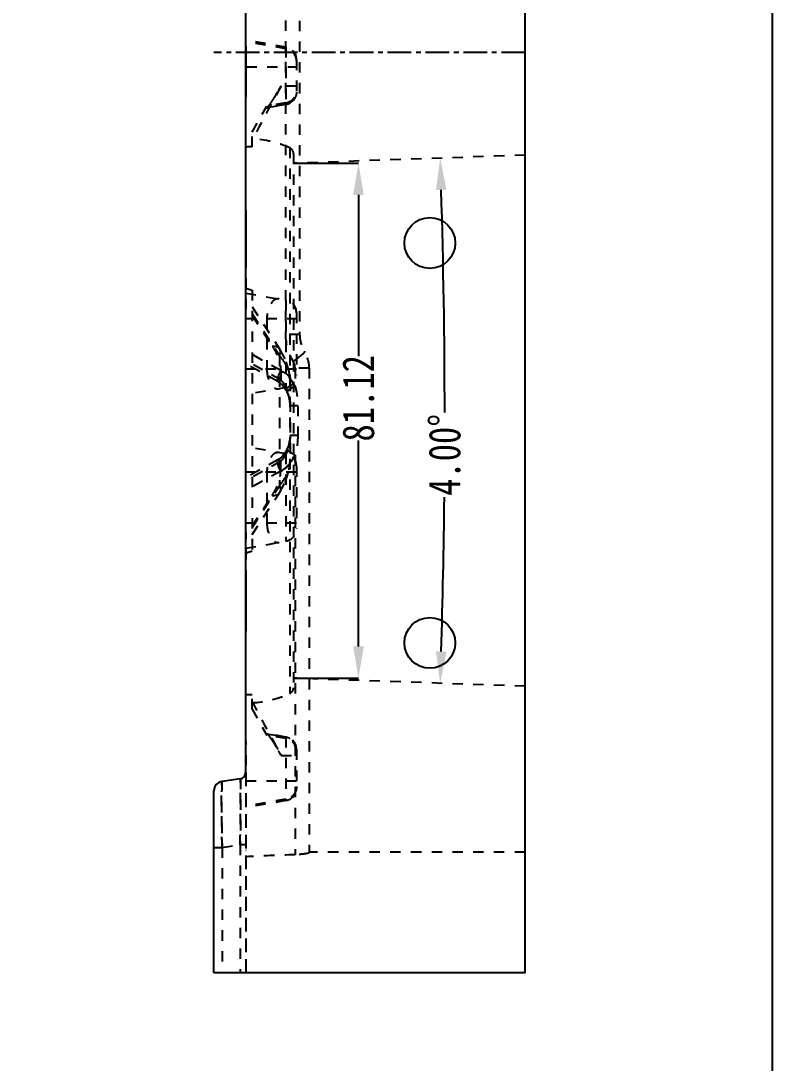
# Model space of a CAD drawing. Header units: millimetres. Extents: x 780 to 4422, y -1506 to 1268.
# Drawn here: x 2089.8 to 2208.1, y -710.9 to -546.6 of the extents above; entities that cross this region are included whole.
import ezdxf

# ---------------------------------------------------------------- set-up
doc = ezdxf.new("R2010")
doc.units = ezdxf.units.MM
doc.header["$LTSCALE"] = 16.335
doc.header["$PDMODE"] = 3
doc.header["$PDSIZE"] = 0.3125
doc.linetypes.add('CENTER', pattern=[0.6, 0.375, -0.075, 0.075, -0.075])
doc.linetypes.add('HIDDEN', pattern=[0.2, 0.1, -0.1])
doc.layers.get('0').update_dxf_attribs({"linetype": 'CONTINUOUS'})
doc.layers.get('Defpoints').update_dxf_attribs({"linetype": 'CONTINUOUS'})
doc.layers.add('DEFAULT_2', color=8, linetype='HIDDEN')
doc.styles.get("Standard").update_dxf_attribs({"font": 'txt', "width": 0.8})
doc.dimstyles.get("Standard").update_dxf_attribs({"dimtxt": 0.15625, "dimasz": 0.1875, "dimexe": 0.125, "dimexo": 0.0625, "dimtad": 0, "dimtih": 1, "dimtoh": 1, "dimdsep": 46, "dimtxsty": 'Standard', "dimcen": 0.09, "dimadec": 0, "dimazin": 0, "dimtp": 0.01, "dimtm": 0.01, "dimtfac": 1, "dimtofl": 0, "dimtmove": 0, "dimatfit": 3, "dimfxl": 0, "dimtolj": 1, "dimarcsym": 0})

# ---------------------------------------------------------------- blocks, each defined once
blk = doc.blocks.new('*D278')
at = {"color": 4, "lineweight": -2}
for start, end in [(0.06173, 1.75832), (358.24168, 359.41724)]:
    blk.add_arc((971.18, -609.64), 1185.34, start, end, dxfattribs=at)
at = {"color": 4}
for points in [[(2155.13, -573.3), (2156.8, -573.25), (2155.8, -568.28)], [(2156.8, -646.04), (2155.13, -645.99), (2155.8, -651.01)]]:
    blk.add_solid(points, dxfattribs=at)
at = {"layer": 'Defpoints', "color": 0}
for p in [(2169.17, -567.81), (2132.71, -569.08), (2156.44, -595.85), (2132.71, -650.21), (2169.17, -651.48)]:
    blk.add_point(p, dxfattribs=at)
at = {"color": 6, "insert": (2156.51, -615.03), "char_height": 5, "attachment_point": 5, "rotation": 89.7395}
blk.add_mtext('\\A1;4.00°', dxfattribs=at)
blk = doc.blocks.new('*D335')
at = {"color": 4, "lineweight": -2}
for p, q in [((2132.71, -569.08), (2142.93, -569.08)), ((2142.93, -574.08), (2142.93, -599.45)), ((2142.93, -645.21), (2142.93, -612.78)), ((2132.71, -650.21), (2142.93, -650.21))]:
    blk.add_line(p, q, dxfattribs=at)
at = {"color": 4}
for points in [[(2142.1, -574.08), (2143.77, -574.08), (2142.93, -569.08)], [(2142.1, -645.21), (2143.77, -645.21), (2142.93, -650.21)]]:
    blk.add_solid(points, dxfattribs=at)
at = {"layer": 'Defpoints', "color": 0}
for p in [(2132.71, -569.08), (2132.71, -650.21), (2142.93, -650.21)]:
    blk.add_point(p, dxfattribs=at)
at = {"color": 6, "insert": (2142.93, -606.11), "char_height": 5, "attachment_point": 5, "rotation": 90}
blk.add_mtext('\\A1;81.12', dxfattribs=at)

msp = doc.modelspace()

# ---------------------------------------------------------------- linework, layer by layer
at = {"color": 7, "linetype": 'Continuous'}
for p, q in [((2169.169, -696.644), (2169.169, -406.644)), ((2125.169, -550.644), (2125.169, -438.216)), ((2125.169, -550.644), (2125.269, -550.644)), ((2125.169, -665.072), (2125.169, -550.74)), ((2125.269, -558.644), (2125.269, -550.644)), ((2125.169, -553.902), (2125.269, -553.902)), ((2125.169, -558.644), (2125.269, -558.644)), ((2125.169, -576.492), (2125.269, -576.492)), ((2125.169, -577.956), (2125.269, -577.956)), ((2125.269, -584.492), (2125.269, -576.492)), ((2125.169, -584.492), (2125.269, -584.492)), ((2125.169, -634.796), (2125.269, -634.796)), ((2125.269, -642.796), (2125.269, -634.796)), ((2125.169, -641.332), (2125.269, -641.332)), ((2125.169, -642.796), (2125.269, -642.796)), ((2124.308, -666.062), (2121.46, -666.462)), ((2120.169, -696.644), (2120.169, -667.948)), ((2169.169, -696.644), (2120.169, -696.644))]:
    msp.add_line(p, q, dxfattribs=at)
at = {"color": 1, "linetype": 'CENTER', "ltscale": 0.609538}
msp.add_line((2169.169, -551.644), (2120.169, -551.644), dxfattribs=at)
msp.add_lwpolyline([(1799.657, -377.234), (2208.081, -377.234), (2208.081, -810.894), (1799.657, -810.894)], close=True)
at = {"color": 7, "linetype": 'Continuous'}
for centre in [(2154.169, -581.644), (2154.169, -644.644)]:
    msp.add_circle(centre, 4, dxfattribs=at)
for centre, radius, start, end in [((2121.669, -667.948), 1.5, 98, 180), ((2124.169, -665.072), 1, 278, 0)]:
    msp.add_arc(centre, radius, start, end, dxfattribs=at)
at = {"layer": 'DEFAULT_2', "color": 8, "linetype": 'HIDDEN'}
for p, q in [((2133.669, -468.223), (2133.669, -596.073)), ((2131.446, -491.05), (2131.446, -596.073)), ((2131.516, -550.798), (2125.169, -549.679)), ((2131.516, -551.04), (2125.169, -549.927)), ((2125.169, -550.74), (2125.169, -550.644)), ((2131.516, -550.798), (2131.516, -559.804)), ((2133.169, -552.767), (2133.169, -557.834)), ((2125.269, -553.902), (2133.169, -553.902)), ((2133.169, -556.923), (2130.742, -556.923)), ((2131.516, -559.559), (2128.505, -560.09)), ((2128.505, -560.309), (2131.516, -559.782)), ((2131.516, -559.804), (2128.523, -560.332)), ((2126.169, -564.179), (2128.505, -560.09)), ((2128.505, -560.09), (2128.505, -560.309)), ((2128.505, -560.309), (2128.523, -560.331)), ((2126.169, -566.5), (2126.169, -564.179)), ((2132.11, -566.652), (2132.11, -652.635)), ((2132.707, -567.57), (2132.707, -651.717)), ((2125.269, -592.09), (2125.269, -584.492)), ((2126.169, -589.071), (2126.169, -630.217)), ((2125.169, -589.544), (2131.516, -590.663)), ((2131.516, -590.663), (2131.516, -604.425)), ((2125.169, -592.074), (2125.269, -592.09)), ((2126.169, -591.717), (2130.497, -598.305)), ((2133.169, -592.633), (2133.169, -602.455)), ((2125.169, -593.544), (2133.169, -593.544)), ((2126.169, -592.826), (2130.49, -599.404)), ((2126.169, -593.054), (2129.343, -597.886)), ((2128.505, -593.544), (2128.505, -601.544)), ((2133.669, -596.073), (2131.446, -596.073)), ((2130.687, -601.71), (2125.169, -598.663)), ((2131.38, -599.909), (2130.497, -598.305)), ((2130.687, -603.227), (2125.169, -600.181)), ((2130.238, -603.461), (2125.169, -600.662)), ((2130.49, -599.404), (2130.49, -619.884)), ((2132.026, -601.915), (2131.37, -599.885)), ((2133.169, -601.544), (2125.169, -601.544)), ((2130.687, -601.839), (2130.687, -603.227)), ((2132.169, -603.358), (2132.024, -601.902)), ((2135.169, -601.341), (2132.946, -601.341)), ((2132.946, -601.341), (2132.946, -604.216)), ((2135.169, -601.341), (2135.169, -677.717)), ((2130.238, -603.461), (2130.423, -603.574)), ((2130.238, -603.461), (2130.452, -603.594)), ((2130.423, -603.574), (2130.971, -604.054)), ((2130.452, -603.594), (2130.999, -604.085)), ((2130.971, -604.054), (2131.469, -604.727)), ((2130.999, -604.085), (2131.492, -604.766)), ((2132.169, -603.356), (2132.169, -615.931)), ((2131.516, -604.425), (2125.169, -605.544)), ((2131.469, -604.727), (2131.664, -605.09)), ((2131.492, -604.766), (2131.664, -605.09)), ((2131.664, -605.09), (2131.816, -605.107)), ((2131.664, -605.09), (2131.892, -605.65)), ((2131.892, -605.65), (2132.13, -606.689)), ((2132.13, -606.689), (2132.169, -607.295)), ((2133.369, -607.299), (2132.169, -607.299)), ((2133.369, -607.299), (2133.369, -611.989)), ((2132.169, -611.992), (2132.137, -612.544)), ((2133.369, -611.989), (2132.169, -611.989)), ((2131.516, -614.863), (2125.169, -613.744)), ((2131.909, -613.586), (2131.664, -614.198)), ((2131.892, -613.638), (2131.664, -614.198)), ((2132.137, -612.544), (2131.909, -613.586)), ((2130.452, -615.693), (2130.238, -615.827)), ((2130.999, -615.202), (2130.452, -615.693)), ((2131.469, -614.56), (2130.971, -615.233)), ((2131.492, -614.521), (2130.999, -615.202)), ((2131.664, -614.198), (2131.469, -614.56)), ((2131.664, -614.198), (2131.492, -614.521)), ((2131.516, -614.863), (2131.516, -628.625)), ((2131.664, -614.198), (2131.816, -614.18)), ((2132.946, -615.072), (2132.946, -678.013)), ((2130.238, -615.827), (2125.169, -618.625)), ((2130.687, -616.06), (2125.169, -619.106)), ((2130.687, -617.449), (2130.687, -616.06)), ((2131.37, -619.403), (2132.026, -617.372)), ((2132.024, -617.386), (2132.169, -615.93)), ((2133.169, -616.833), (2133.169, -626.655)), ((2130.687, -617.578), (2125.169, -620.624)), ((2133.169, -617.744), (2125.169, -617.744)), ((2128.505, -617.744), (2128.505, -625.744)), ((2126.169, -626.461), (2130.49, -619.884)), ((2130.497, -620.982), (2131.38, -619.379)), ((2126.169, -627.571), (2130.497, -620.982)), ((2126.169, -626.234), (2129.343, -621.402)), ((2125.169, -625.744), (2133.169, -625.744)), ((2125.269, -627.197), (2125.169, -627.213)), ((2125.269, -634.796), (2125.269, -627.197)), ((2125.169, -629.744), (2131.516, -628.625)), ((2126.169, -655.109), (2126.169, -652.788)), ((2126.169, -655.109), (2128.505, -659.197)), ((2128.505, -658.978), (2128.524, -658.956)), ((2128.505, -658.978), (2131.516, -659.505)), ((2128.505, -658.978), (2128.505, -659.197)), ((2131.516, -659.728), (2128.505, -659.197)), ((2131.516, -659.484), (2128.523, -658.956)), ((2131.516, -659.484), (2131.516, -669.49)), ((2125.169, -660.207), (2125.269, -660.188)), ((2125.269, -696.644), (2125.269, -660.188)), ((2133.169, -661.46), (2133.169, -667.52)), ((2130.742, -662.364), (2133.169, -662.364)), ((2125.169, -665.072), (2125.169, -696.644)), ((2125.169, -666.391), (2133.169, -666.391)), ((2131.516, -669.255), (2125.169, -670.368)), ((2131.516, -669.49), (2125.169, -670.609)), ((2125.269, -669.787), (2125.169, -669.8)), ((2125.169, -669.8), (2125.219, -669.794)), ((2125.219, -669.794), (2125.269, -669.787)), ((2125.169, -672.97), (2125.269, -672.97)), ((2121.46, -676.86), (2124.308, -676.46)), ((2125.169, -676.46), (2124.308, -676.46)), ((2124.308, -676.46), (2124.308, -696.644)), ((2125.169, -675.73), (2125.269, -675.73)), ((2120.169, -676.86), (2121.46, -676.86)), ((2121.46, -676.86), (2121.46, -696.644)), ((2125.269, -677.331), (2125.169, -677.331)), ((2169.169, -677.614), (2135.169, -677.614))]:
    msp.add_line(p, q, dxfattribs=at)
at = {"layer": 'DEFAULT_2', "color": 2, "linetype": 'HIDDEN'}
for p, q in [((2169.169, -567.809), (2132.707, -569.082)), ((2169.169, -651.478), (2132.707, -650.205))]:
    msp.add_line(p, q, dxfattribs=at)
at = {"layer": 'DEFAULT_2', "color": 8, "linetype": 'HIDDEN'}
for points in [[(2131.664, -605.09), (2131.909, -605.701), (2132.137, -606.744), (2132.169, -607.296)], [(2132.169, -611.992), (2132.13, -612.599), (2131.892, -613.638)], [(2130.971, -615.233), (2130.423, -615.713), (2130.238, -615.827)]]:
    msp.add_lwpolyline(points, dxfattribs=at)
for centre, radius, start, end in [((2131.169, -552.767), 2, 0, 80), ((2131.203, -552.997), 1.966, 0.01684, 6.5994), ((2679.084, -857.642), 625.389, 151.258969, 152.14263), ((2096.282, -538.073), 39.278, 330.1917, 331.32129), ((2096.537, -538.219), 38.985, 330.19071, 330.71745), ((2096.059, -537.949), 39.533, 330.71551, 331.31849), ((2131.169, -557.59), 2, 280, 0), ((2131.169, -557.834), 2, 280, 0), ((2123.757, -556.132), 6.379, 322.10616, 323.15068), ((2131.174, -557.827), 1.985, 279.92914, 282.09668), ((2131.164, -557.787), 2.027, 282.13398, 299.72775), ((2126.137, -582.319), 15.819, 89.8838, 93.50798), ((2125.169, -582.264), 17.085, 66.03052, 86.64451), ((2131.702, -567.57), 1.005, 0, 66.03052), ((2132.759, -567.071), 22.965, 250.70182, 253.32511), ((2131.169, -592.633), 2, 0, 80), ((2139.446, -596.073), 8, 180.00007, 211.78826), ((2138.669, -596.073), 5, 180, 211.78833), ((2130.169, -601.341), 5, 0, 31.78833), ((2121.865, -584.057), 19.484, 303.59361, 303.82173), ((2130.948, -601.339), 1.997, 359.99823, 31.78305), ((2122.941, -585.64), 17.57, 303.77837, 305.66291), ((2131.169, -602.455), 2, 280, 0), ((2127.646, -606.227), 4.288, 30.51842, 34.6587), ((2127.107, -606.546), 4.915, 26.66118, 30.52694), ((2127.373, -606.842), 6.155, 35.99408, 37.39997), ((2127.145, -607.003), 6.434, 30.06492, 35.96091), ((2139.695, -617.188), 14.623, 117.48828, 118.61967), ((2126.855, -607.173), 6.77, 25.89601, 30.0824), ((2126.765, -606.721), 5.299, 25.77541, 26.6983), ((2126.37, -606.907), 5.735, 21.11889, 25.72844), ((2125.884, -607.098), 6.257, 18.5548, 21.15402), ((2136.234, -611.155), 7.667, 121.03765, 122.21021), ((2127.041, -612.706), 4.989, 329.48136, 334.27375), ((2131.169, -616.833), 2, 0, 80), ((2126.508, -612.444), 5.583, 334.23338, 336.90953), ((2126.053, -612.251), 6.078, 336.91883, 340.82923), ((2125.766, -612.148), 6.383, 340.8031, 341.43695), ((2136.234, -608.132), 7.667, 237.79033, 238.96389), ((2127.167, -612.299), 6.408, 323.38521, 329.85353), ((2139.693, -602.102), 14.62, 241.38125, 242.51281), ((2126.86, -612.117), 6.765, 329.82974, 334.1055), ((2131.169, -626.655), 2, 280, 0), ((2132.759, -652.217), 22.965, 106.67489, 109.29818), ((2131.702, -651.717), 1.005, 293.96948, 0), ((2126.137, -636.969), 15.819, 266.49202, 270.1162), ((2125.169, -637.024), 17.085, 273.35549, 293.96948), ((2679.084, -361.645), 625.389, 207.85737, 208.741031), ((2123.757, -663.155), 6.379, 36.84932, 37.89384), ((2131.169, -661.453), 2, 0, 80), ((2131.174, -661.46), 1.985, 77.90332, 80.07086), ((2131.169, -661.698), 2, 0, 80), ((2131.164, -661.501), 2.027, 60.27227, 77.86602), ((2096.282, -681.214), 39.278, 28.67871, 29.8083), ((2096.537, -681.069), 38.985, 29.28268, 29.80928), ((2096.059, -681.338), 39.533, 28.68151, 29.28451), ((2131.169, -667.52), 2, 280, 0), ((2131.202, -667.296), 1.967, 353.58926, 359.98403)]:
    msp.add_arc(centre, radius, start, end, dxfattribs=at)
for centre, major_axis, ratio, start_param, end_param in [((2130.276, -593.544), (0, 3.084), 0.5743515, -0.1009295, 1.5707963), ((2130.276, -601.544), (0, 3.084), 0.5743515, -4.712389, -3.0406631), ((2130.276, -617.744), (0, 3.084), 0.5743515, -0.1009294, 1.5707963), ((2130.276, -625.744), (0, 3.084), 0.5743515, 1.5707963, 3.2425222), ((2155.026, -721.644), (164.322, 0), 0.2679492, 1.7055738, 1.7535055)]:
    msp.add_ellipse(centre, major_axis=major_axis, ratio=ratio, start_param=start_param, end_param=end_param, dxfattribs=at)
for points, knots in [([(2133.169, -552.997), (2133.169, -552.767), (2133.087, -552.302), (2132.732, -551.693), (2132.19, -551.24), (2131.744, -551.079), (2131.516, -551.04)], [0, 0, 0, 0, 0.2493619, 0.4990686, 0.7493029, 1, 1, 1, 1]), ([(2128.862, -559.958), (2129.001, -559.772), (2129.3, -559.341), (2129.942, -558.338), (2130.422, -557.508), (2130.742, -556.923)], [0, 0, 0, 0, 0.1950368, 0.4400932, 1, 1, 1, 1]), ([(2129.377, -559.216), (2129.457, -559.094), (2129.798, -558.563), (2130.122, -558.02), (2130.363, -557.599)], [0, 0, 0, 0, 0.2306396, 1, 1, 1, 1]), ([(2129.377, -559.216), (2129.457, -559.094), (2129.798, -558.563), (2130.122, -558.02), (2130.363, -557.599)], [0, 0, 0, 0, 0.2306356, 1, 1, 1, 1]), ([(2133.169, -557.827), (2133.169, -558.057), (2133.087, -558.521), (2132.732, -559.13), (2132.189, -559.582), (2131.744, -559.742), (2131.516, -559.782)], [0, 0, 0, 0, 0.249239, 0.4988894, 0.7491688, 1, 1, 1, 1]), ([(2128.523, -560.331), (2128.541, -560.328), (2128.584, -560.291), (2128.656, -560.218), (2128.752, -560.101), (2128.823, -560.01), (2128.862, -559.958)], [0, 0, 0, 0, 0.1089101, 0.3158401, 0.615924, 1, 1, 1, 1]), ([(2128.862, -559.958), (2128.901, -559.906), (2129.078, -559.663), (2129.247, -559.414), (2129.377, -559.216)], [0, 0, 0, 0, 0.2142005, 1, 1, 1, 1]), ([(2128.523, -560.331), (2128.525, -560.331), (2128.534, -560.329), (2128.542, -560.324), (2128.548, -560.32)], [0, 0, 0, 0, 0.1961177, 1, 1, 1, 1]), ([(2128.523, -560.331), (2128.525, -560.331), (2128.534, -560.329), (2128.542, -560.324), (2128.548, -560.32)], [0, 0, 0, 0, 0.1961148, 1, 1, 1, 1]), ([(2128.548, -560.32), (2128.585, -560.295), (2128.667, -560.204), (2128.744, -560.111), (2128.791, -560.051)], [0, 0, 0, 0, 0.370161, 1, 1, 1, 1]), ([(2128.548, -560.32), (2128.55, -560.318), (2128.562, -560.31), (2128.573, -560.3), (2128.581, -560.293)], [0, 0, 0, 0, 0.2138535, 1, 1, 1, 1]), ([(2128.548, -560.32), (2128.55, -560.318), (2128.562, -560.31), (2128.573, -560.3), (2128.581, -560.293)], [0, 0, 0, 0, 0.2138413, 1, 1, 1, 1]), ([(2129.343, -597.886), (2129.465, -597.873), (2129.701, -597.87), (2130.032, -597.938), (2130.307, -598.082), (2130.445, -598.226), (2130.497, -598.305)], [0, 0, 0, 0, 0.2856412, 0.5452008, 0.7799654, 1, 1, 1, 1]), ([(2129.343, -597.886), (2129.554, -598.206), (2130.258, -599.415), (2130.687, -600.82), (2130.687, -601.839)], [0, 0, 0, 0, 0.2736252, 1, 1, 1, 1]), ([(2130.49, -599.404), (2130.535, -599.306), (2130.607, -599.112), (2130.649, -598.816), (2130.617, -598.54), (2130.544, -598.377), (2130.497, -598.305)], [0, 0, 0, 0, 0.281663, 0.5397185, 0.7761472, 1, 1, 1, 1]), ([(2134.419, -598.707), (2134.434, -598.73), (2134.425, -598.786), (2134.392, -598.852), (2134.324, -598.952), (2134.193, -599.097), (2133.886, -599.385), (2133.367, -599.792), (2132.905, -600.115), (2132.646, -600.287)], [0, 0, 0, 0, 0.0339561, 0.0600589, 0.09349, 0.183016, 0.3016275, 0.6146652, 1, 1, 1, 1]), ([(2134.419, -598.707), (2134.431, -598.725), (2134.428, -598.788), (2134.375, -598.882), (2134.28, -599.003), (2134.139, -599.149), (2133.955, -599.317), (2133.638, -599.582), (2133.374, -599.78), (2133.185, -599.915)], [0, 0, 0, 0, 0.0369136, 0.0958815, 0.1827488, 0.2978253, 0.439597, 0.6058903, 1, 1, 1, 1]), ([(2130.49, -599.404), (2130.75, -599.721), (2131.215, -600.36), (2131.902, -601.642), (2132.169, -602.689), (2132.169, -603.356)], [0, 0, 0, 0, 0.2820888, 0.5413543, 1, 1, 1, 1]), ([(2130.687, -601.71), (2130.582, -601.913), (2130.441, -602.213), (2130.293, -602.607), (2130.215, -602.861), (2130.169, -603.081), (2130.15, -603.273), (2130.177, -603.427), (2130.238, -603.46)], [0, 0, 0, 0, 0.3682724, 0.5324404, 0.6761724, 0.7958386, 0.8890994, 1, 1, 1, 1]), ([(2132.946, -604.216), (2132.696, -603.701), (2132.071, -602.735), (2131.182, -601.983), (2130.687, -601.71)], [0, 0, 0, 0, 0.5029043, 1, 1, 1, 1]), ([(2130.687, -601.839), (2130.892, -601.882), (2131.282, -602.018), (2131.768, -602.366), (2132.091, -602.827), (2132.169, -603.184), (2132.169, -603.356)], [0, 0, 0, 0, 0.2757787, 0.5346966, 0.7740508, 1, 1, 1, 1]), ([(2130.238, -603.461), (2130.292, -603.49), (2130.42, -603.447), (2130.556, -603.349), (2130.642, -603.272), (2130.687, -603.227)], [0, 0, 0, 0, 0.3511501, 0.6370634, 1, 1, 1, 1]), ([(2130.238, -603.461), (2130.292, -603.49), (2130.42, -603.447), (2130.556, -603.349), (2130.642, -603.272), (2130.687, -603.227)], [0, 0, 0, 0, 0.3511848, 0.6370917, 1, 1, 1, 1]), ([(2130.687, -603.227), (2130.959, -603.471), (2131.404, -604.076), (2131.698, -604.755), (2131.816, -605.107)], [0, 0, 0, 0, 0.4960246, 1, 1, 1, 1]), ([(2132.946, -604.216), (2132.765, -604.31), (2132.44, -604.487), (2132.071, -604.712), (2131.848, -604.87), (2131.741, -604.961), (2131.677, -605.024), (2131.657, -605.075), (2131.664, -605.09)], [0, 0, 0, 0, 0.3890352, 0.7043144, 0.8230618, 0.9118631, 0.9697008, 1, 1, 1, 1]), ([(2132.946, -604.216), (2133.091, -604.714), (2133.296, -605.738), (2133.369, -606.778), (2133.369, -607.299)], [0, 0, 0, 0, 0.499519, 1, 1, 1, 1]), ([(2131.826, -604.89), (2131.783, -604.924), (2131.727, -604.971), (2131.675, -605.035), (2131.662, -605.063), (2131.661, -605.075)], [0, 0, 0, 0, 0.6523402, 0.8618107, 1, 1, 1, 1]), ([(2132.169, -607.296), (2132.169, -606.921), (2132.104, -606.18), (2131.933, -605.455), (2131.816, -605.107)], [0, 0, 0, 0, 0.5047646, 1, 1, 1, 1]), ([(2132.691, -604.352), (2132.654, -604.371), (2132.517, -604.447), (2132.38, -604.526), (2132.281, -604.586)], [0, 0, 0, 0, 0.2634861, 1, 1, 1, 1]), ([(2132.169, -611.992), (2132.169, -612.366), (2132.104, -613.107), (2131.933, -613.832), (2131.816, -614.18)], [0, 0, 0, 0, 0.5047646, 1, 1, 1, 1]), ([(2133.369, -611.989), (2133.369, -612.509), (2133.295, -613.549), (2133.091, -614.573), (2132.946, -615.072)], [0, 0, 0, 0, 0.5004492, 1, 1, 1, 1]), ([(2130.238, -615.827), (2130.292, -615.797), (2130.42, -615.84), (2130.556, -615.939), (2130.642, -616.016), (2130.687, -616.06)], [0, 0, 0, 0, 0.3511848, 0.6370917, 1, 1, 1, 1]), ([(2130.238, -615.827), (2130.292, -615.797), (2130.42, -615.84), (2130.556, -615.939), (2130.642, -616.016), (2130.687, -616.06)], [0, 0, 0, 0, 0.3511501, 0.6370634, 1, 1, 1, 1]), ([(2131.816, -614.18), (2131.698, -614.532), (2131.404, -615.211), (2130.959, -615.817), (2130.687, -616.06)], [0, 0, 0, 0, 0.5040995, 1, 1, 1, 1]), ([(2130.687, -617.578), (2131.182, -617.304), (2132.071, -616.553), (2132.696, -615.586), (2132.946, -615.072)], [0, 0, 0, 0, 0.4972552, 1, 1, 1, 1]), ([(2132.946, -615.072), (2132.765, -614.977), (2132.44, -614.801), (2132.071, -614.575), (2131.848, -614.418), (2131.741, -614.326), (2131.677, -614.263), (2131.657, -614.212), (2131.664, -614.198)], [0, 0, 0, 0, 0.389034, 0.7043135, 0.8230612, 0.9118629, 0.9697011, 1, 1, 1, 1]), ([(2131.826, -614.397), (2131.783, -614.364), (2131.727, -614.317), (2131.675, -614.252), (2131.662, -614.224), (2131.661, -614.213)], [0, 0, 0, 0, 0.652311, 0.8617936, 1, 1, 1, 1]), ([(2132.691, -614.936), (2132.654, -614.916), (2132.517, -614.84), (2132.38, -614.761), (2132.281, -614.702)], [0, 0, 0, 0, 0.2634809, 1, 1, 1, 1]), ([(2130.687, -617.578), (2130.582, -617.374), (2130.441, -617.074), (2130.293, -616.68), (2130.215, -616.427), (2130.169, -616.206), (2130.15, -616.015), (2130.177, -615.86), (2130.238, -615.827)], [0, 0, 0, 0, 0.3682724, 0.5324404, 0.6761724, 0.7958386, 0.8890994, 1, 1, 1, 1]), ([(2130.49, -619.884), (2130.75, -619.567), (2131.215, -618.928), (2131.902, -617.645), (2132.169, -616.598), (2132.169, -615.931)], [0, 0, 0, 0, 0.2820694, 0.5413214, 1, 1, 1, 1]), ([(2132.169, -615.931), (2132.169, -616.103), (2132.091, -616.46), (2131.768, -616.922), (2131.282, -617.27), (2130.892, -617.406), (2130.687, -617.449)], [0, 0, 0, 0, 0.2259492, 0.4653034, 0.7242213, 1, 1, 1, 1]), ([(2129.343, -621.402), (2129.554, -621.081), (2130.258, -619.873), (2130.687, -618.467), (2130.687, -617.449)], [0, 0, 0, 0, 0.2736419, 1, 1, 1, 1]), ([(2130.49, -619.884), (2130.535, -619.981), (2130.607, -620.176), (2130.649, -620.472), (2130.617, -620.747), (2130.544, -620.911), (2130.497, -620.982)], [0, 0, 0, 0, 0.281663, 0.5397185, 0.7761472, 1, 1, 1, 1]), ([(2129.343, -621.402), (2129.465, -621.414), (2129.701, -621.417), (2130.032, -621.349), (2130.307, -621.206), (2130.445, -621.061), (2130.497, -620.982)], [0, 0, 0, 0, 0.2856412, 0.5452008, 0.7799654, 1, 1, 1, 1]), ([(2128.523, -658.956), (2128.541, -658.959), (2128.584, -658.997), (2128.656, -659.069), (2128.752, -659.186), (2128.823, -659.277), (2128.862, -659.329)], [0, 0, 0, 0, 0.1089076, 0.3158379, 0.615923, 1, 1, 1, 1]), ([(2128.523, -658.956), (2128.525, -658.956), (2128.534, -658.959), (2128.542, -658.964), (2128.548, -658.968)], [0, 0, 0, 0, 0.1959803, 1, 1, 1, 1]), ([(2128.523, -658.956), (2128.525, -658.956), (2128.534, -658.959), (2128.542, -658.964), (2128.548, -658.968)], [0, 0, 0, 0, 0.1961148, 1, 1, 1, 1]), ([(2128.548, -658.968), (2128.585, -658.993), (2128.667, -659.084), (2128.744, -659.177), (2128.791, -659.237)], [0, 0, 0, 0, 0.3701633, 1, 1, 1, 1]), ([(2128.548, -658.968), (2128.585, -658.993), (2128.668, -659.084), (2128.744, -659.177), (2128.791, -659.237)], [0, 0, 0, 0, 0.3703035, 1, 1, 1, 1]), ([(2128.548, -658.968), (2128.585, -658.993), (2128.667, -659.084), (2128.744, -659.177), (2128.791, -659.237)], [0, 0, 0, 0, 0.3701634, 1, 1, 1, 1]), ([(2128.862, -659.329), (2129.001, -659.515), (2129.3, -659.946), (2129.942, -660.949), (2130.422, -661.78), (2130.742, -662.364)], [0, 0, 0, 0, 0.1950417, 0.4400985, 1, 1, 1, 1]), ([(2128.862, -659.329), (2128.901, -659.381), (2129.078, -659.624), (2129.247, -659.874), (2129.377, -660.072)], [0, 0, 0, 0, 0.2142005, 1, 1, 1, 1]), ([(2129.377, -660.072), (2129.471, -660.216), (2129.876, -660.848), (2130.257, -661.496), (2130.54, -662.001)], [0, 0, 0, 0, 0.2295725, 1, 1, 1, 1]), ([(2133.169, -661.46), (2133.169, -661.23), (2133.087, -660.766), (2132.732, -660.157), (2132.189, -659.705), (2131.744, -659.545), (2131.516, -659.505)], [0, 0, 0, 0, 0.249239, 0.4988894, 0.7491688, 1, 1, 1, 1]), ([(2121.46, -666.462), (2121.455, -666.463), (2121.447, -666.486), (2121.44, -666.521), (2121.432, -666.586), (2121.424, -666.673), (2121.417, -666.785), (2121.407, -666.982), (2121.397, -667.287), (2121.388, -667.721), (2121.381, -668.243), (2121.378, -668.848), (2121.376, -669.531), (2121.378, -670.285), (2121.384, -671.41), (2121.398, -672.932), (2121.424, -674.858), (2121.447, -676.184), (2121.46, -676.86)], [0, 0, 0, 0, 0.0016144, 0.0054096, 0.0115186, 0.0199587, 0.0307297, 0.0438186, 0.0768195, 0.1186834, 0.1690473, 0.2274239, 0.2932806, 0.3659586, 0.4447598, 0.6175485, 0.8050511, 1, 1, 1, 1]), ([(2121.46, -676.86), (2121.447, -676.184), (2121.424, -674.858), (2121.398, -672.932), (2121.384, -671.409), (2121.378, -670.284), (2121.376, -669.531), (2121.378, -668.848), (2121.381, -668.243), (2121.388, -667.72), (2121.397, -667.286), (2121.407, -666.981), (2121.417, -666.785), (2121.424, -666.673), (2121.432, -666.586), (2121.44, -666.521), (2121.447, -666.486), (2121.455, -666.463), (2121.46, -666.462)], [0, 0, 0, 0, 0.1949408, 0.3824747, 0.5553005, 0.6341141, 0.706789, 0.7726345, 0.8309976, 0.8813398, 0.923191, 0.956183, 0.9692689, 0.9800385, 0.9884788, 0.9945889, 0.9983852, 1, 1, 1, 1]), ([(2124.308, -666.062), (2124.313, -666.061), (2124.317, -666.086), (2124.322, -666.115), (2124.327, -666.18), (2124.333, -666.263), (2124.337, -666.374), (2124.344, -666.568), (2124.351, -666.871), (2124.357, -667.304), (2124.361, -667.825), (2124.364, -668.43), (2124.364, -669.114), (2124.363, -669.87), (2124.36, -670.997), (2124.35, -672.524), (2124.333, -674.454), (2124.317, -675.783), (2124.308, -676.46)], [0, 0, 0, 0, 0.0012619, 0.004786, 0.0106559, 0.0188798, 0.0294572, 0.0423748, 0.0751025, 0.1167926, 0.1670815, 0.2254839, 0.291444, 0.3643034, 0.4433368, 0.6167054, 0.8046739, 1, 1, 1, 1]), ([(2124.308, -676.46), (2124.317, -675.782), (2124.333, -674.452), (2124.35, -672.52), (2124.36, -670.992), (2124.363, -669.864), (2124.364, -669.109), (2124.364, -668.426), (2124.361, -667.821), (2124.357, -667.301), (2124.351, -666.869), (2124.344, -666.567), (2124.337, -666.373), (2124.333, -666.263), (2124.327, -666.18), (2124.322, -666.114), (2124.317, -666.086), (2124.313, -666.061), (2124.308, -666.062)], [0, 0, 0, 0, 0.1955265, 0.3837638, 0.5572371, 0.6362779, 0.7091001, 0.77499, 0.8333066, 0.8834917, 0.925088, 0.9577333, 0.9706128, 0.9811659, 0.9893751, 0.9952306, 0.998743, 1, 1, 1, 1]), ([(2133.169, -667.297), (2133.169, -667.527), (2133.087, -667.992), (2132.732, -668.602), (2132.19, -669.054), (2131.744, -669.215), (2131.516, -669.255)], [0, 0, 0, 0, 0.2493963, 0.4991188, 0.7493404, 1, 1, 1, 1]), ([(2133.157, -667.516), (2133.133, -667.727), (2133.017, -668.145), (2132.653, -668.681), (2132.137, -669.076), (2131.726, -669.218), (2131.516, -669.255)], [0, 0, 0, 0, 0.2496155, 0.4992443, 0.7494687, 1, 1, 1, 1]), ([(2135.169, -677.717), (2135.169, -677.724), (2135.156, -677.74), (2135.103, -677.768), (2134.986, -677.803), (2134.793, -677.843), (2134.529, -677.886), (2134.203, -677.926), (2133.669, -677.978), (2133.243, -678.002), (2132.946, -678.013)], [0, 0, 0, 0, 0.0089412, 0.0246332, 0.080266, 0.1685933, 0.2875054, 0.4341471, 0.6048755, 1, 1, 1, 1])]:
    msp.add_open_spline(points, degree=3, knots=knots, dxfattribs=at)
for points in [[(2131.173, -603.788), (2131.032, -603.585), (2130.871, -603.392), (2130.687, -603.227)], [(2131.661, -605.075), (2131.661, -605.08), (2131.662, -605.085), (2131.664, -605.09)], [(2130.687, -616.06), (2130.947, -615.827), (2131.162, -615.54), (2131.339, -615.239)], [(2131.661, -614.213), (2131.661, -614.208), (2131.662, -614.202), (2131.664, -614.198)]]:
    msp.add_open_spline(points, degree=3, dxfattribs=at)

# ---------------------------------------------------------------- dimensions: what is measured, and where the dimension line sits
dim = msp.add_angular_dim_2l(base=(2156.443, -595.852), line1=((2169.169, -651.478), (2132.707, -650.205)), line2=((2169.169, -567.809), (2132.707, -569.082)), dimstyle='Standard', override={"dimtxt": 5, "dimasz": 5, "dimexe": 0, "dimexo": 0, "dimgap": 0, "dimtih": 0, "dimtoh": 0, "dimzin": 0, "dimcen": 0, "dimclrd": 4, "dimclre": 4, "dimclrt": 6, "dimadec": 2, "dimtp": 0, "dimtm": 0, "dimtzin": 0})
dim.commit()
dim.dimension.update_dxf_attribs({"geometry": '*D278', "text_midpoint": (2156.511, -615.033), "dimtype": 162})
dim = msp.add_linear_dim(base=(2142.933, -650.205), p1=(2132.707, -569.082), p2=(2132.707, -650.205), angle=90, dimstyle='Standard', override={"dimtxt": 5, "dimasz": 5, "dimexe": 0, "dimexo": 0, "dimgap": 0, "dimtih": 0, "dimtoh": 0, "dimzin": 0, "dimcen": 0, "dimclrd": 4, "dimclre": 4, "dimclrt": 6, "dimadec": 2, "dimtp": 0, "dimtm": 0, "dimtzin": 0})
dim.commit()
dim.dimension.update_dxf_attribs({"geometry": '*D335', "text_midpoint": (2142.933, -606.114), "dimtype": 160})

doc.saveas('drawing.dxf')
